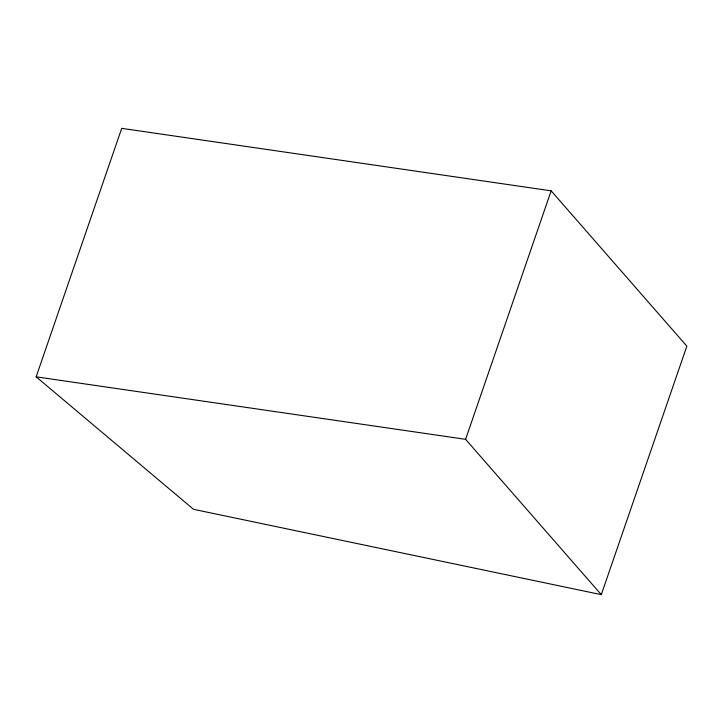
<?xml version="1.0" encoding="UTF-8"?>
<svg xmlns="http://www.w3.org/2000/svg" width="723" height="723" viewBox="0 0 723 723"><rect width="100%" height="100%" fill="white"/><g stroke="black" fill="none" stroke-linecap="round" stroke-linejoin="round"><path stroke-width="1.08" d="M36.15 376.828L121.708 128.342L551.152 190.836L686.85 346.172L601.292 594.658L193.547 509.326L36.15 376.828L465.594 439.322L601.292 594.658M465.594 439.322L551.152 190.836"/></g></svg>
